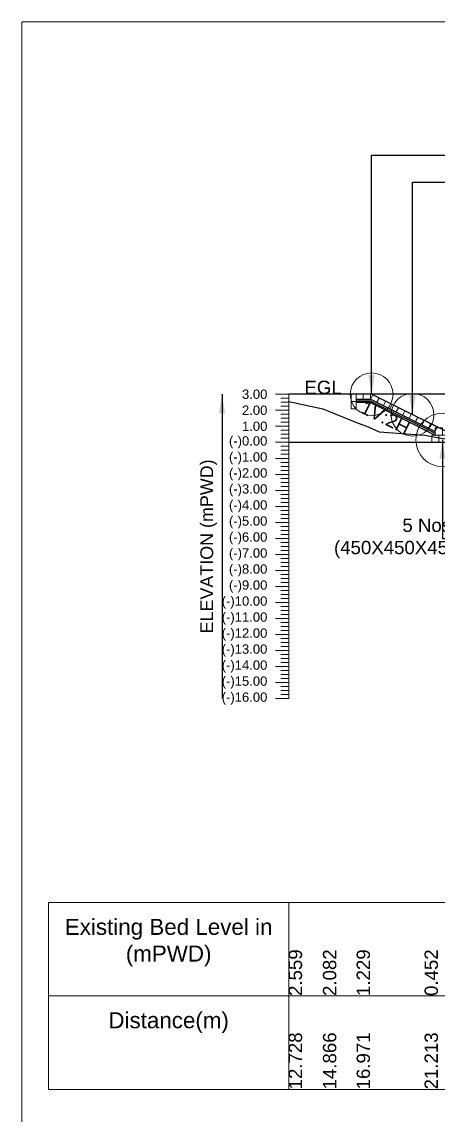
# Model space of a CAD drawing. Header units: inches. Extents: x 66615 to 414904, y -29123 to 90068.
# Drawn here: x 219561 to 221125, y 28355 to 32455 of the extents above; entities that cross this region are included whole.
import ezdxf

# ---------------------------------------------------------------- set-up
doc = ezdxf.new("R2010")
doc.units = ezdxf.units.IN
doc.header["$LTSCALE"] = 7
doc.header["$MEASUREMENT"] = 0
for name, color, linetype, lineweight in [('Cross section Data Border', 7, 'Continuous', 9), ('Cross Section Labels', 7, 'Continuous', 9), ('Existing_Bed_Level for Xsection', 7, 'Continuous', 25), ('Long Section Labels', 7, 'Continuous', 9)]:
    doc.layers.add(name, color=color, linetype=linetype, lineweight=lineweight)
doc.styles.get("Standard").update_dxf_attribs({"font": 'arial.ttf'})
doc.dimstyles.get("Standard").update_dxf_attribs({"dimtxt": 0.18, "dimasz": 0.18, "dimexe": 0.18, "dimexo": 0.0625, "dimgap": 0.09, "dimtad": 0, "dimtih": 1, "dimtoh": 1, "dimdec": 4, "dimzin": 0, "dimdsep": 46, "dimtxsty": 'Standard', "dimcen": 0.09, "dimadec": 0, "dimazin": 0, "dimtfac": 1, "dimtdec": 4, "dimtofl": 0, "dimtmove": 0, "dimatfit": 3, "dimfxl": 1, "dimtolj": 1, "dimtzin": 0, "dimarcsym": 0})

msp = doc.modelspace()

# ---------------------------------------------------------------- linework, layer by layer
at = {"layer": 'Cross section Data Border'}
msp.add_lwpolyline([(219660.9187, 29154.87399), (226374.32859, 29154.87399), (226374.32859, 28454.87399), (219660.9187, 28454.87399)], close=True, dxfattribs=at)
for points in [[(220560.9187, 29154.87399), (220560.9187, 28454.87399)], [(219660.9187, 28804.87399), (226374.32859, 28804.87399)]]:
    msp.add_lwpolyline(points, dxfattribs=at)
at = {"layer": 'Cross Section Labels'}
msp.add_lwpolyline([(219560.9187, 32454.87399), (229560.9187, 32454.87399), (229560.9187, 25383.87399), (219560.9187, 25383.87399)], close=True, dxfattribs=at)
for centre, radius in [((220871.74929, 31059.47399), 80), ((221024.74929, 30982.97399), 80), ((221137.24929, 30888.47399), 100)]:
    msp.add_circle(centre, radius, dxfattribs=at)
at = {"layer": 'Existing_Bed_Level for Xsection'}
for points in [[(221177.74929, 31059.47399), (220560.9187, 31059.47399)], [(221231.74929, 30879.47399), (220875.54991, 31057.57368), (220871.74929, 31059.47399), (220867.50006, 31059.47399), (220813.50006, 31059.47399)], [(220813.50006, 31041.47399), (220867.50006, 31041.47399), (221110.24929, 30920.09938)], [(220560.9187, 31033.01399), (220689.2075, 31004.39399), (220815.47714, 30953.21399), (220858.75174, 30937.19399), (220900.32995, 30919.19399), (221070.03558, 30906.59399), (221154.8884, 30891.59399), (221282.77358, 30823.79399), (221452.41708, 30781.19399), (221706.90303, 30858.47399), (221835.47791, 30773.87399), (222046.24315, 30715.07399), (222215.9207, 30668.27399), (222385.60193, 30592.07399), (222640.12923, 30531.47399), (222809.81703, 30461.27399), (222979.50672, 30406.67399), (223318.89072, 30331.07399), (223573.43193, 30250.07399), (223743.12731, 30155.87399), (224082.5205, 30076.07399), (224421.91634, 30013.67399)], [(220813.50006, 31035.47399), (220866.08366, 31035.47399), (221110.24929, 30913.39118)], [(220813.50006, 31029.47399), (220864.66725, 31029.47399), (221110.24929, 30906.68297)], [(220560.9187, 30879.47399), (225524.96544, 30879.47399)]]:
    msp.add_lwpolyline(points, dxfattribs=at)
at = {"layer": 'Long Section Labels'}
for points in [[(220560.9187, 31059.47399), (220510.9187, 31059.47399)], [(220560.9187, 31044.47399), (220530.9187, 31044.47399)], [(220560.9187, 29919.47399), (220560.9187, 29979.47399), (220560.9187, 30039.47399), (220560.9187, 30099.47399), (220560.9187, 30159.47399), (220560.9187, 30219.47399), (220560.9187, 30279.47399), (220560.9187, 30339.47399), (220560.9187, 30399.47399), (220560.9187, 30459.47399), (220560.9187, 30519.47399), (220560.9187, 30579.47399), (220560.9187, 30639.47399), (220560.9187, 30699.47399), (220560.9187, 30759.47399), (220560.9187, 30819.47399), (220560.9187, 30879.47399), (220560.9187, 30939.47399), (220560.9187, 30999.47399), (220560.9187, 31059.47399)], [(220560.9187, 30999.47399), (220510.9187, 30999.47399)], [(220560.9187, 31029.47399), (220530.9187, 31029.47399)], [(220560.9187, 31014.47399), (220530.9187, 31014.47399)], [(220560.9187, 30984.47399), (220530.9187, 30984.47399)], [(220560.9187, 30969.47399), (220530.9187, 30969.47399)], [(220560.9187, 30939.47399), (220510.9187, 30939.47399)], [(220560.9187, 30954.47399), (220530.9187, 30954.47399)], [(220560.9187, 30924.47399), (220530.9187, 30924.47399)], [(220560.9187, 30879.47399), (220510.9187, 30879.47399)], [(220560.9187, 30909.47399), (220530.9187, 30909.47399)], [(220560.9187, 30894.47399), (220530.9187, 30894.47399)], [(220560.9187, 30864.47399), (220530.9187, 30864.47399)], [(220560.9187, 30849.47399), (220530.9187, 30849.47399)], [(220560.9187, 30834.47399), (220530.9187, 30834.47399)], [(220560.9187, 30819.47399), (220510.9187, 30819.47399)], [(220560.9187, 30804.47399), (220530.9187, 30804.47399)], [(220560.9187, 30759.47399), (220510.9187, 30759.47399)], [(220560.9187, 30789.47399), (220530.9187, 30789.47399)], [(220560.9187, 30774.47399), (220530.9187, 30774.47399)], [(220560.9187, 30744.47399), (220530.9187, 30744.47399)], [(220560.9187, 30729.47399), (220530.9187, 30729.47399)], [(220560.9187, 30714.47399), (220530.9187, 30714.47399)], [(220560.9187, 30699.47399), (220510.9187, 30699.47399)], [(220560.9187, 30684.47399), (220530.9187, 30684.47399)], [(220560.9187, 30669.47399), (220530.9187, 30669.47399)], [(220560.9187, 30639.47399), (220510.9187, 30639.47399)], [(220560.9187, 30654.47399), (220530.9187, 30654.47399)], [(220560.9187, 30624.47399), (220530.9187, 30624.47399)], [(220560.9187, 30609.47399), (220530.9187, 30609.47399)], [(220560.9187, 30594.47399), (220530.9187, 30594.47399)], [(220560.9187, 30579.47399), (220510.9187, 30579.47399)], [(220560.9187, 30564.47399), (220530.9187, 30564.47399)], [(220560.9187, 30549.47399), (220530.9187, 30549.47399)], [(220560.9187, 30519.47399), (220510.9187, 30519.47399)], [(220560.9187, 30534.47399), (220530.9187, 30534.47399)], [(220560.9187, 30504.47399), (220530.9187, 30504.47399)], [(220560.9187, 30489.47399), (220530.9187, 30489.47399)], [(220560.9187, 30474.47399), (220530.9187, 30474.47399)], [(220560.9187, 30459.47399), (220510.9187, 30459.47399)], [(220560.9187, 30444.47399), (220530.9187, 30444.47399)], [(220560.9187, 30429.47399), (220530.9187, 30429.47399)], [(220560.9187, 30399.47399), (220510.9187, 30399.47399)], [(220560.9187, 30414.47399), (220530.9187, 30414.47399)], [(220560.9187, 30384.47399), (220530.9187, 30384.47399)], [(220560.9187, 30369.47399), (220530.9187, 30369.47399)], [(220560.9187, 30354.47399), (220530.9187, 30354.47399)], [(220560.9187, 30339.47399), (220510.9187, 30339.47399)], [(220560.9187, 30324.47399), (220530.9187, 30324.47399)], [(220560.9187, 30309.47399), (220530.9187, 30309.47399)], [(220560.9187, 30279.47399), (220510.9187, 30279.47399)], [(220560.9187, 30294.47399), (220530.9187, 30294.47399)], [(220560.9187, 30264.47399), (220530.9187, 30264.47399)], [(220560.9187, 30219.47399), (220510.9187, 30219.47399)], [(220560.9187, 30249.47399), (220530.9187, 30249.47399)], [(220560.9187, 30234.47399), (220530.9187, 30234.47399)], [(220560.9187, 30204.47399), (220530.9187, 30204.47399)], [(220560.9187, 30189.47399), (220530.9187, 30189.47399)], [(220560.9187, 30159.47399), (220510.9187, 30159.47399)], [(220560.9187, 30174.47399), (220530.9187, 30174.47399)], [(220560.9187, 30144.47399), (220530.9187, 30144.47399)], [(220560.9187, 30099.47399), (220510.9187, 30099.47399)], [(220560.9187, 30129.47399), (220530.9187, 30129.47399)], [(220560.9187, 30114.47399), (220530.9187, 30114.47399)], [(220560.9187, 30084.47399), (220530.9187, 30084.47399)], [(220560.9187, 30069.47399), (220530.9187, 30069.47399)], [(220560.9187, 30054.47399), (220530.9187, 30054.47399)], [(220560.9187, 30039.47399), (220510.9187, 30039.47399)], [(220560.9187, 30024.47399), (220530.9187, 30024.47399)], [(220560.9187, 29979.47399), (220510.9187, 29979.47399)], [(220560.9187, 30009.47399), (220530.9187, 30009.47399)], [(220560.9187, 29994.47399), (220530.9187, 29994.47399)], [(220560.9187, 29964.47399), (220530.9187, 29964.47399)], [(220560.9187, 29949.47399), (220530.9187, 29949.47399)], [(220560.9187, 29934.47399), (220530.9187, 29934.47399)], [(220560.9187, 29919.47399), (220510.9187, 29919.47399)]]:
    msp.add_lwpolyline(points, dxfattribs=at)
for points in [[(220813.50006, 31059.47399), (220795.50006, 31059.47399), (220795.50006, 31032.47399), (220813.50006, 31032.47399)], [(220840.50006, 31059.47399), (220813.50006, 31059.47399), (220813.50006, 31041.47399), (220840.50006, 31041.47399)], [(220867.50006, 31059.47399), (220840.50006, 31059.47399), (220840.50006, 31041.47399), (220867.50006, 31041.47399)], [(220899.69944, 31045.49892), (220875.54991, 31057.57368), (220867.50006, 31041.47399), (220891.6496, 31029.39923)], [(220923.84898, 31033.42415), (220899.69944, 31045.49892), (220891.6496, 31029.39923), (220915.79913, 31017.32446)], [(220813.50006, 31032.47399), (220795.50006, 31032.47399), (220795.50006, 31005.47399), (220813.50006, 31005.47399)], [(220947.99851, 31021.34938), (220923.84898, 31033.42415), (220915.79913, 31017.32446), (220939.94867, 31005.24969)], [(220972.14805, 31009.27461), (220947.99851, 31021.34938), (220939.94867, 31005.24969), (220964.0982, 30993.17493)], [(220996.29758, 30997.19985), (220972.14805, 31009.27461), (220964.0982, 30993.17493), (220988.24774, 30981.10016)], [(221020.44711, 30985.12508), (220996.29758, 30997.19985), (220988.24774, 30981.10016), (221012.39727, 30969.02539)], [(221044.59665, 30973.05031), (221020.44711, 30985.12508), (221012.39727, 30969.02539), (221036.5468, 30956.95062)], [(221068.74618, 30960.97555), (221044.59665, 30973.05031), (221036.5468, 30956.95062), (221060.69634, 30944.87586)], [(221092.89572, 30948.90078), (221068.74618, 30960.97555), (221060.69634, 30944.87586), (221084.84587, 30932.80109)], [(221117.04525, 30936.82601), (221092.89572, 30948.90078), (221084.84587, 30932.80109), (221108.99541, 30920.72632)], [(221137.24929, 30933.47399), (221110.24929, 30933.47399), (221110.24929, 30906.47399), (221137.24929, 30906.47399)], [(221123.74929, 30906.47399), (221096.74929, 30906.47399), (221096.74929, 30879.47399), (221123.74929, 30879.47399)], [(221150.74929, 30906.47399), (221123.74929, 30906.47399), (221123.74929, 30879.47399), (221150.74929, 30879.47399)]]:
    msp.add_lwpolyline(points, close=True, dxfattribs=at)

# ---------------------------------------------------------------- texts
at = {"layer": 'Cross section Data Border', "char_height": 60, "width": 800, "attachment_point": 5}
for s, insert in [('Existing Bed Level in (mPWD)', (220110.9187, 29004.87399)), ('Distance(m)', (220110.9187, 28704.87399))]:
    msp.add_mtext(s, dxfattribs=dict(at, insert=insert))
at = {"layer": 'Cross Section Labels', "char_height": 50}
for s, insert, attachment_point in [('EGL', (220759.50006, 31059.47399), 9), ('5 Nos of Block ^J(450X450X450) at Key', (221437.24929, 30519.47399), 6)]:
    msp.add_mtext(s, dxfattribs=dict(at, insert=insert, attachment_point=attachment_point))
at = {"layer": 'Cross Section Labels', "insert": (220934.83288, 30994.39118), "char_height": 50, "attachment_point": 2, "rotation": 333.43494882}
msp.add_mtext('1V:2H', dxfattribs=at)
at = {"layer": 'Long Section Labels', "char_height": 35, "attachment_point": 6}
for s, insert in [('3.00', (220480.9187, 31059.47399)), ('2.00', (220480.9187, 30999.47399)), ('1.00', (220480.9187, 30939.47399)), ('(-)0.00', (220480.9187, 30879.47399)), ('(-)1.00', (220480.9187, 30819.47399)), ('(-)2.00', (220480.9187, 30759.47399)), ('(-)3.00', (220480.9187, 30699.47399)), ('(-)4.00', (220480.9187, 30639.47399)), ('(-)5.00', (220480.9187, 30579.47399)), ('(-)6.00', (220480.9187, 30519.47399)), ('(-)7.00', (220480.9187, 30459.47399)), ('(-)8.00', (220480.9187, 30399.47399)), ('(-)9.00', (220480.9187, 30339.47399)), ('(-)10.00', (220480.9187, 30279.47399)), ('(-)11.00', (220480.9187, 30219.47399)), ('(-)12.00', (220480.9187, 30159.47399)), ('(-)13.00', (220480.9187, 30099.47399)), ('(-)14.00', (220480.9187, 30039.47399)), ('(-)15.00', (220480.9187, 29979.47399)), ('(-)16.00', (220480.9187, 29919.47399))]:
    msp.add_mtext(s, dxfattribs=dict(at, insert=insert))
at = {"layer": 'Long Section Labels', "rotation": 90}
for s, insert, char_height, attachment_point in [('ELEVATION (mPWD)', (220260.9187, 30489.47399), 48, 5), ('2.559', (220560.9187, 28804.87399), 50, 1), ('2.082', (220689.2075, 28804.87399), 50, 1), ('1.229', (220815.47714, 28804.87399), 50, 1), ('0.452', (221070.03558, 28804.87399), 50, 1), ('12.728', (220560.9187, 28454.87399), 50, 1), ('14.866', (220689.2075, 28454.87399), 50, 1), ('16.971', (220815.47714, 28454.87399), 50, 1), ('21.213', (221070.03558, 28454.87399), 50, 1)]:
    msp.add_mtext(s, dxfattribs=dict(at, insert=insert, char_height=char_height, attachment_point=attachment_point))

# ---------------------------------------------------------------- leaders
at = {"layer": 'Cross Section Labels', "annotation_type": 0, "has_hookline": 1}
for points, hookline_direction, text_width in [([(220871.74929, 31059.47399), (220871.74929, 31954.87399), (221171.65929, 31954.87399)], 0, 466.13233), ([(221024.74929, 30982.97399), (221024.74929, 31854.87399), (221324.65929, 31854.87399)], 0, 466.03001), ([(221137.24929, 30888.47399), (221137.24929, 30519.47399), (221437.33929, 30519.47399)], 1, 701.90996)]:
    msp.add_leader(points, dimstyle='Standard', override={"dimasz": 72}, dxfattribs=dict(at, hookline_direction=hookline_direction, text_width=text_width))
at = {"layer": 'Long Section Labels'}
msp.add_leader([(220310.9187, 31059.47399), (220310.9187, 29919.47399)], dimstyle='Standard', override={"dimasz": 72}, dxfattribs=at)

doc.saveas('drawing.dxf')
